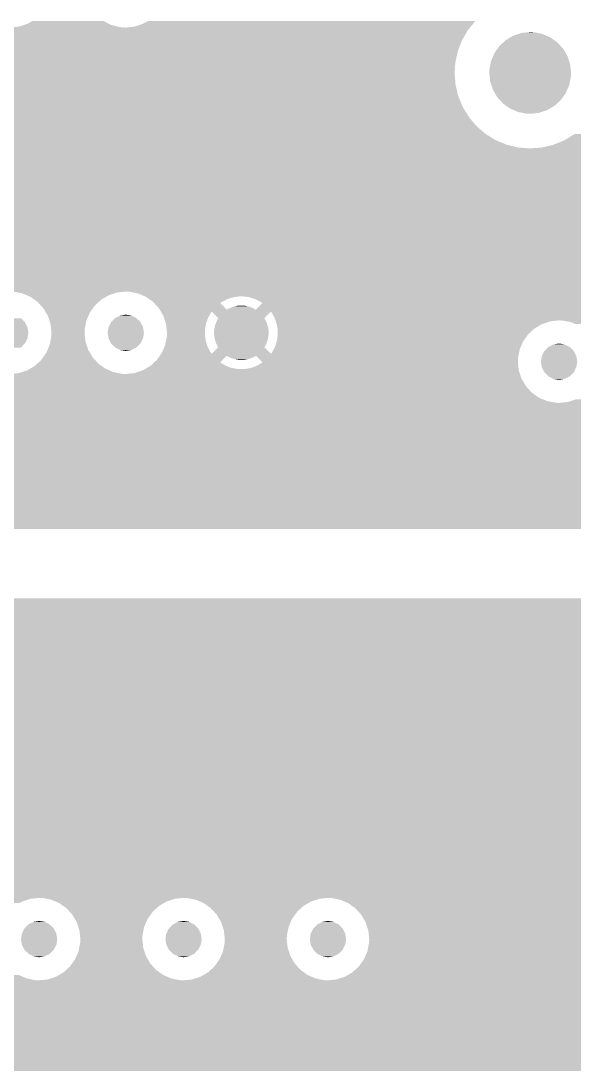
# Model space of a CAD drawing. Extents: x 295 to 953, y 10 to 290.
# Drawn here: x 617.54 to 629.7, y 130.64 to 153.69 of the extents above; entities that cross this region are included whole.
import ezdxf

# ---------------------------------------------------------------- set-up
doc = ezdxf.new("R2010")
doc.units = 0
doc.header["$LTSCALE"] = 5
doc.header["$MEASUREMENT"] = 0
doc.layers.add('FROMC1', color=7, linetype='CONTINUOUS')

msp = doc.modelspace()

# ---------------------------------------------------------------- linework, layer by layer
at = {"layer": 'FROMC1'}
for points in [[(600.29, 153.504), (600.333, 153.548), (627.38, 153.504), (627.415, 153.548)], [(617.308, 153.548), (617.402, 153.558), (619.848, 153.548), (619.713, 153.558)], [(617.402, 153.558), (617.498, 153.568), (619.713, 153.558), (619.674, 153.568)], [(617.498, 153.568), (617.614, 153.607), (619.674, 153.568), (619.527, 153.607)], [(617.614, 153.607), (617.68, 153.628), (619.527, 153.607), (619.484, 153.628)], [(617.68, 153.628), (617.799, 153.693), (619.484, 153.628), (619.356, 153.693)], [(619.848, 153.548), (620.038, 153.568), (627.415, 153.548), (627.431, 153.568)], [(620.038, 153.568), (620.22, 153.628), (627.431, 153.568), (627.48, 153.628)], [(620.22, 153.628), (620.338, 153.692), (627.48, 153.628), (627.532, 153.692)], [(620.338, 153.692), (620.339, 153.693), (627.532, 153.692), (627.531, 153.693)], [(600.29, 153.49), (600.29, 153.504), (627.368, 153.49), (627.379, 153.504)], [(600.29, 153.504), (600.29, 153.504), (627.379, 153.504), (627.38, 153.504)], [(600.29, 153.266), (600.29, 153.49), (627.238, 153.266), (627.368, 153.49)], [(628.202, 153.272), (628.31, 153.336), (629.265, 153.272), (629.174, 153.336)], [(628.31, 153.336), (628.366, 153.369), (629.174, 153.336), (629.096, 153.369)], [(628.366, 153.369), (628.492, 153.41), (629.096, 153.369), (628.999, 153.41)], [(628.492, 153.41), (628.548, 153.429), (628.999, 153.41), (628.902, 153.429)], [(628.548, 153.429), (628.709, 153.446), (628.902, 153.429), (628.811, 153.446)], [(628.709, 153.446), (628.738, 153.449), (628.811, 153.446), (628.738, 153.449)], [(600.29, 153.023), (600.29, 153.266), (627.145, 153.023), (627.238, 153.266)], [(627.952, 152.987), (628.021, 153.086), (629.518, 152.987), (629.46, 153.086)], [(628.021, 153.086), (628.062, 153.143), (629.46, 153.086), (629.407, 153.143)], [(628.062, 153.143), (628.152, 153.226), (629.407, 153.143), (629.33, 153.226)], [(628.152, 153.226), (628.202, 153.272), (629.33, 153.226), (629.265, 153.272)], [(600.29, 152.769), (600.29, 153.023), (627.091, 152.769), (627.145, 153.023)], [(627.877, 152.811), (627.924, 152.921), (629.593, 152.811), (629.557, 152.921)], [(627.924, 152.921), (627.952, 152.987), (629.557, 152.921), (629.518, 152.987)], [(600.29, 152.55), (600.29, 152.769), (627.076, 152.55), (627.091, 152.769)], [(627.838, 152.55), (627.841, 152.624), (629.637, 152.55), (629.629, 152.624)], [(627.841, 152.624), (627.864, 152.74), (629.629, 152.624), (629.616, 152.74)], [(627.864, 152.74), (627.877, 152.811), (629.616, 152.74), (629.593, 152.811)], [(600.29, 152.291), (600.29, 152.55), (627.097, 152.291), (627.076, 152.55)], [(627.846, 152.476), (627.838, 152.55), (629.634, 152.476), (629.637, 152.55)], [(627.859, 152.36), (627.846, 152.476), (629.612, 152.36), (629.634, 152.476)], [(600.29, 152.039), (600.29, 152.291), (627.157, 152.039), (627.097, 152.291)], [(627.882, 152.289), (627.859, 152.36), (629.598, 152.289), (629.612, 152.36)], [(627.919, 152.179), (627.882, 152.289), (629.551, 152.179), (629.598, 152.289)], [(627.957, 152.113), (627.919, 152.179), (629.523, 152.113), (629.551, 152.179)], [(600.29, 151.799), (600.29, 152.039), (627.256, 151.799), (627.157, 152.039)], [(628.015, 152.014), (627.957, 152.113), (629.454, 152.014), (629.523, 152.113)], [(628.068, 151.957), (628.015, 152.014), (629.414, 151.957), (629.454, 152.014)], [(628.145, 151.874), (628.068, 151.957), (629.323, 151.874), (629.414, 151.957)], [(600.29, 151.577), (600.29, 151.799), (627.391, 151.577), (627.256, 151.799)], [(628.21, 151.828), (628.145, 151.874), (629.273, 151.828), (629.323, 151.874)], [(628.301, 151.764), (628.21, 151.828), (629.165, 151.764), (629.273, 151.828)], [(628.379, 151.731), (628.301, 151.764), (629.109, 151.731), (629.165, 151.764)], [(628.476, 151.69), (628.379, 151.731), (628.983, 151.69), (629.109, 151.731)], [(628.573, 151.671), (628.476, 151.69), (628.927, 151.671), (628.983, 151.69)], [(600.29, 151.379), (600.29, 151.577), (627.559, 151.379), (627.391, 151.577)], [(628.664, 151.654), (628.573, 151.671), (628.766, 151.654), (628.927, 151.671)], [(628.738, 151.651), (628.664, 151.654), (628.738, 151.651), (628.766, 151.654)], [(600.29, 151.21), (600.29, 151.379), (627.756, 151.21), (627.559, 151.379)], [(600.29, 151.073), (600.29, 151.21), (627.977, 151.073), (627.756, 151.21)], [(600.29, 150.973), (600.29, 151.073), (628.216, 150.973), (627.977, 151.073)], [(629.257, 150.973), (629.489, 151.068), (658.061, 150.973), (657.833, 151.068)], [(629.489, 151.068), (629.497, 151.073), (657.833, 151.068), (657.822, 151.073)], [(629.497, 151.073), (629.711, 151.204), (657.822, 151.073), (657.611, 151.204)], [(600.29, 150.911), (600.29, 150.973), (628.468, 150.911), (628.216, 150.973)], [(600.29, 150.889), (600.29, 150.911), (628.738, 150.889), (628.468, 150.911)], [(600.29, 150.837), (600.29, 150.889), (634.08, 150.837), (634.239, 150.889)], [(600.29, 150.74), (600.29, 150.837), (633.914, 150.74), (634.08, 150.837)], [(628.738, 150.889), (628.835, 150.897), (634.239, 150.889), (634.262, 150.897)], [(628.835, 150.897), (628.996, 150.909), (634.262, 150.897), (634.381, 150.909)], [(628.996, 150.909), (629.028, 150.917), (634.381, 150.909), (634.453, 150.917)], [(629.028, 150.917), (629.249, 150.969), (658.289, 150.917), (658.074, 150.969)], [(629.249, 150.969), (629.257, 150.973), (658.074, 150.969), (658.061, 150.973)], [(600.29, 150.61), (600.29, 150.74), (633.773, 150.61), (633.914, 150.74)], [(600.29, 150.454), (600.29, 150.61), (633.662, 150.454), (633.773, 150.61)], [(600.29, 150.278), (600.29, 150.454), (633.586, 150.278), (633.662, 150.454)], [(600.29, 150.09), (600.29, 150.278), (633.549, 150.09), (633.586, 150.278)], [(600.29, 150.01), (600.29, 150.09), (633.546, 150.01), (633.549, 150.09)], [(600.29, 149.819), (600.29, 150.01), (633.566, 149.819), (633.546, 150.01)], [(600.29, 149.637), (600.29, 149.819), (633.626, 149.637), (633.566, 149.819)], [(600.29, 149.472), (600.29, 149.637), (633.723, 149.472), (633.626, 149.637)], [(600.29, 149.33), (600.29, 149.472), (633.852, 149.33), (633.723, 149.472)], [(600.29, 149.219), (600.29, 149.33), (634.008, 149.219), (633.852, 149.33)], [(600.29, 149.144), (600.29, 149.219), (634.185, 149.144), (634.008, 149.219)], [(600.29, 149.107), (600.29, 149.144), (634.373, 149.107), (634.185, 149.144)], [(600.29, 149.103), (600.29, 149.107), (634.453, 149.103), (634.373, 149.107)], [(600.29, 149.008), (600.29, 149.103), (656.446, 149.008), (656.487, 149.103)], [(600.29, 148.82), (600.29, 149.008), (656.409, 148.82), (656.446, 149.008)], [(600.29, 148.74), (600.29, 148.82), (656.406, 148.74), (656.409, 148.82)], [(600.29, 148.549), (600.29, 148.74), (656.426, 148.549), (656.406, 148.74)], [(600.29, 148.367), (600.29, 148.549), (656.486, 148.367), (656.426, 148.549)], [(600.29, 148.202), (600.29, 148.367), (656.583, 148.202), (656.486, 148.367)], [(600.29, 148.06), (600.29, 148.202), (656.712, 148.06), (656.583, 148.202)], [(600.29, 147.949), (600.29, 148.06), (656.868, 147.949), (656.712, 148.06)], [(600.29, 147.874), (600.29, 147.949), (657.045, 147.874), (656.868, 147.949)], [(600.29, 147.837), (600.29, 147.874), (657.233, 147.837), (657.045, 147.874)], [(600.29, 147.833), (600.29, 147.837), (657.313, 147.833), (657.233, 147.837)], [(600.29, 147.742), (600.29, 147.833), (662.163, 147.742), (662.202, 147.833)], [(617.387, 147.738), (617.308, 147.742), (619.814, 147.738), (619.848, 147.742)], [(617.473, 147.722), (617.387, 147.738), (619.657, 147.722), (619.814, 147.738)], [(617.576, 147.701), (617.473, 147.722), (619.595, 147.701), (619.657, 147.722)], [(617.668, 147.662), (617.576, 147.701), (619.475, 147.662), (619.595, 147.701)], [(617.752, 147.626), (617.668, 147.662), (619.413, 147.626), (619.475, 147.662)], [(617.837, 147.565), (617.752, 147.626), (619.309, 147.565), (619.413, 147.626)], [(617.908, 147.515), (617.837, 147.565), (619.255, 147.515), (619.309, 147.565)], [(619.927, 147.738), (619.848, 147.742), (662.161, 147.738), (662.163, 147.742)], [(620.116, 147.701), (619.929, 147.738), (662.154, 147.701), (662.161, 147.738)], [(620.27, 147.635), (620.116, 147.701), (662.141, 147.635), (662.154, 147.701)], [(620.278, 147.632), (620.27, 147.635), (622.313, 147.632), (622.37, 147.635)], [(620.292, 147.626), (620.278, 147.632), (622.267, 147.626), (622.313, 147.632)], [(620.293, 147.624), (620.292, 147.626), (622.257, 147.624), (622.267, 147.626)], [(620.309, 147.613), (620.293, 147.624), (622.201, 147.613), (622.257, 147.624)], [(620.331, 147.598), (620.309, 147.613), (622.146, 147.598), (622.201, 147.613)], [(620.358, 147.579), (620.331, 147.598), (622.092, 147.579), (622.146, 147.598)], [(620.39, 147.556), (620.358, 147.579), (622.04, 147.556), (622.092, 147.579)], [(620.428, 147.529), (620.39, 147.556), (621.989, 147.529), (622.04, 147.556)], [(620.448, 147.515), (620.428, 147.529), (621.966, 147.515), (621.989, 147.529)], [(622.427, 147.634), (622.37, 147.635), (662.141, 147.634), (662.141, 147.635)], [(622.484, 147.629), (622.427, 147.634), (662.14, 147.629), (662.141, 147.634)], [(622.54, 147.62), (622.484, 147.629), (662.138, 147.62), (662.14, 147.629)], [(622.596, 147.608), (622.54, 147.62), (662.136, 147.608), (662.138, 147.62)], [(622.65, 147.591), (622.596, 147.608), (662.132, 147.591), (662.136, 147.608)], [(622.703, 147.57), (622.65, 147.591), (662.128, 147.57), (662.132, 147.591)], [(622.746, 147.55), (622.703, 147.57), (662.124, 147.55), (662.128, 147.57)], [(622.755, 147.546), (622.746, 147.55), (662.124, 147.546), (662.124, 147.55)], [(622.805, 147.518), (622.755, 147.546), (662.123, 147.518), (662.124, 147.546)], [(617.98, 147.435), (617.908, 147.515), (619.168, 147.435), (619.255, 147.515)], [(618.037, 147.373), (617.98, 147.435), (619.124, 147.373), (619.168, 147.435)], [(618.092, 147.279), (618.037, 147.373), (619.057, 147.279), (619.124, 147.373)], [(620.462, 147.499), (620.448, 147.515), (621.941, 147.499), (621.966, 147.515)], [(620.474, 147.486), (620.462, 147.499), (621.923, 147.486), (621.941, 147.499)], [(620.577, 147.373), (620.474, 147.486), (622.036, 147.373), (621.923, 147.486)], [(620.596, 147.342), (620.577, 147.373), (622.067, 147.342), (622.036, 147.373)], [(620.62, 147.3), (620.596, 147.342), (662.139, 147.3), (662.134, 147.342)], [(620.596, 147.342), (620.596, 147.342), (622.068, 147.342), (622.067, 147.342)], [(620.648, 147.252), (620.62, 147.3), (621.705, 147.252), (621.736, 147.3)], [(621.881, 147.155), (621.736, 147.3), (622.894, 147.155), (623.039, 147.3)], [(622.068, 147.342), (622.096, 147.359), (622.708, 147.342), (622.678, 147.359)], [(622.096, 147.359), (622.111, 147.366), (622.678, 147.359), (622.665, 147.366)], [(622.111, 147.366), (622.14, 147.381), (622.665, 147.366), (622.634, 147.381)], [(622.14, 147.381), (622.156, 147.387), (622.634, 147.381), (622.62, 147.387)], [(622.156, 147.387), (622.186, 147.4), (622.62, 147.387), (622.588, 147.4)], [(622.186, 147.4), (622.203, 147.405), (622.588, 147.4), (622.574, 147.405)], [(622.203, 147.405), (622.233, 147.414), (622.574, 147.405), (622.54, 147.414)], [(622.233, 147.414), (622.251, 147.418), (622.54, 147.414), (622.526, 147.418)], [(622.251, 147.418), (622.281, 147.425), (622.526, 147.418), (622.491, 147.425)], [(622.281, 147.425), (622.3, 147.428), (622.491, 147.425), (622.478, 147.428)], [(622.3, 147.428), (622.33, 147.432), (622.478, 147.428), (622.441, 147.432)], [(622.33, 147.432), (622.354, 147.433), (622.441, 147.432), (622.429, 147.433)], [(622.354, 147.433), (622.38, 147.434), (622.429, 147.433), (622.38, 147.434)], [(622.708, 147.342), (622.836, 147.47), (662.134, 147.342), (662.121, 147.47)], [(622.852, 147.486), (622.805, 147.518), (662.121, 147.486), (662.123, 147.518)], [(622.836, 147.47), (622.852, 147.486), (662.121, 147.47), (662.121, 147.486)], [(623.053, 147.279), (623.039, 147.3), (662.141, 147.279), (662.139, 147.3)], [(616.931, 146.96), (616.981, 147.064), (617.686, 146.96), (617.632, 147.064)], [(616.981, 147.064), (616.99, 147.073), (617.632, 147.064), (617.628, 147.073)], [(616.99, 147.073), (617.07, 147.155), (617.628, 147.073), (617.543, 147.155)], [(618.134, 147.208), (618.092, 147.279), (619.026, 147.208), (619.057, 147.279)], [(618.169, 147.103), (618.134, 147.208), (618.981, 147.103), (619.026, 147.208)], [(618.194, 147.026), (618.169, 147.103), (618.966, 147.026), (618.981, 147.103)], [(619.471, 146.96), (619.521, 147.064), (620.226, 146.96), (620.172, 147.064)], [(619.521, 147.064), (619.53, 147.073), (620.172, 147.064), (620.168, 147.073)], [(619.53, 147.073), (619.61, 147.155), (620.168, 147.073), (620.083, 147.155)], [(619.61, 147.155), (619.622, 147.161), (620.083, 147.155), (620.077, 147.161)], [(619.622, 147.161), (619.722, 147.214), (620.077, 147.161), (619.969, 147.214)], [(619.722, 147.214), (619.742, 147.217), (619.969, 147.214), (619.963, 147.217)], [(619.742, 147.217), (619.848, 147.234), (619.963, 147.217), (619.848, 147.234)], [(620.674, 147.208), (620.648, 147.252), (621.68, 147.208), (621.705, 147.252)], [(620.676, 147.202), (620.674, 147.208), (621.677, 147.202), (621.68, 147.208)], [(620.693, 147.151), (620.676, 147.202), (621.652, 147.151), (621.677, 147.202)], [(620.71, 147.098), (620.693, 147.151), (621.632, 147.098), (621.652, 147.151)], [(620.728, 147.043), (620.71, 147.098), (621.615, 147.043), (621.632, 147.098)], [(621.821, 147.029), (621.835, 147.068), (622.955, 147.029), (622.94, 147.068)], [(621.835, 147.068), (621.839, 147.075), (622.94, 147.068), (622.937, 147.075)], [(621.839, 147.075), (621.856, 147.112), (622.937, 147.075), (622.919, 147.112)], [(621.856, 147.112), (621.86, 147.119), (622.919, 147.112), (622.915, 147.119)], [(621.86, 147.119), (621.881, 147.155), (622.915, 147.119), (622.894, 147.155)], [(623.061, 147.267), (623.053, 147.279), (662.145, 147.267), (662.141, 147.279)], [(623.09, 147.218), (623.061, 147.267), (662.161, 147.218), (662.145, 147.267)], [(623.116, 147.167), (623.09, 147.218), (662.178, 147.167), (662.161, 147.218)], [(623.137, 147.114), (623.116, 147.167), (662.195, 147.114), (662.178, 147.167)], [(623.14, 147.107), (623.137, 147.114), (662.198, 147.107), (662.195, 147.114)], [(623.147, 147.087), (623.14, 147.107), (629.182, 147.087), (629.373, 147.107)], [(623.155, 147.06), (623.147, 147.087), (629.101, 147.06), (629.182, 147.087)], [(629.452, 147.103), (629.373, 147.107), (636.959, 147.103), (636.993, 147.107)], [(629.538, 147.087), (629.452, 147.103), (636.802, 147.087), (636.959, 147.103)], [(629.641, 147.066), (629.538, 147.087), (636.74, 147.066), (636.802, 147.087)], [(629.733, 147.027), (629.641, 147.066), (636.62, 147.027), (636.74, 147.066)], [(616.909, 146.835), (616.926, 146.95), (617.706, 146.835), (617.688, 146.95)], [(616.927, 146.72), (616.909, 146.835), (617.689, 146.72), (617.706, 146.835)], [(616.926, 146.95), (616.931, 146.96), (617.688, 146.95), (617.686, 146.96)], [(618.206, 146.915), (618.194, 147.026), (618.944, 146.915), (618.966, 147.026)], [(618.214, 146.835), (618.206, 146.915), (618.941, 146.835), (618.944, 146.915)], [(618.211, 146.755), (618.214, 146.835), (618.949, 146.755), (618.941, 146.835)], [(619.449, 146.835), (619.466, 146.95), (620.246, 146.835), (620.228, 146.95)], [(619.467, 146.72), (619.449, 146.835), (620.229, 146.72), (620.246, 146.835)], [(619.466, 146.95), (619.471, 146.96), (620.228, 146.95), (620.226, 146.96)], [(620.734, 147.026), (620.728, 147.043), (621.611, 147.026), (621.615, 147.043)], [(620.738, 146.988), (620.734, 147.026), (621.602, 146.988), (621.611, 147.026)], [(620.744, 146.931), (620.738, 146.988), (621.593, 146.931), (621.602, 146.988)], [(620.75, 146.874), (620.744, 146.931), (621.588, 146.874), (621.593, 146.931)], [(620.754, 146.835), (620.75, 146.874), (621.588, 146.835), (621.588, 146.874)], [(620.754, 146.817), (620.754, 146.835), (621.588, 146.817), (621.588, 146.835)], [(621.788, 146.835), (621.79, 146.876), (622.987, 146.835), (622.985, 146.876)], [(621.79, 146.794), (621.788, 146.835), (622.986, 146.794), (622.987, 146.835)], [(621.79, 146.884), (621.795, 146.925), (622.985, 146.884), (622.98, 146.925)], [(621.79, 146.876), (621.79, 146.884), (622.985, 146.876), (622.985, 146.884)], [(621.795, 146.925), (621.797, 146.933), (622.98, 146.925), (622.979, 146.933)], [(621.797, 146.933), (621.804, 146.974), (622.979, 146.933), (622.97, 146.974)], [(621.804, 146.974), (621.807, 146.982), (622.97, 146.974), (622.969, 146.982)], [(621.807, 146.982), (621.818, 147.021), (622.969, 146.982), (622.957, 147.021)], [(621.818, 147.021), (621.821, 147.029), (622.957, 147.021), (622.955, 147.029)], [(623.164, 147.027), (623.155, 147.06), (629, 147.027), (629.101, 147.06)], [(623.169, 147.005), (623.164, 147.027), (628.962, 147.005), (629, 147.027)], [(623.18, 146.949), (623.169, 147.005), (628.867, 146.949), (628.962, 147.005)], [(623.182, 146.93), (623.18, 146.949), (628.834, 146.93), (628.867, 146.949)], [(623.186, 146.892), (623.182, 146.93), (628.793, 146.892), (628.834, 146.93)], [(623.188, 146.835), (623.186, 146.892), (628.731, 146.835), (628.793, 146.892)], [(623.187, 146.8), (623.188, 146.835), (628.693, 146.8), (628.731, 146.835)], [(616.929, 146.71), (616.927, 146.72), (617.684, 146.71), (617.689, 146.72)], [(616.983, 146.606), (616.929, 146.71), (617.634, 146.606), (617.684, 146.71)], [(616.987, 146.597), (616.983, 146.606), (617.625, 146.597), (617.634, 146.606)], [(618.174, 146.567), (618.189, 146.644), (618.986, 146.567), (618.961, 146.644)], [(618.189, 146.644), (618.211, 146.755), (618.961, 146.644), (618.949, 146.755)], [(619.469, 146.71), (619.467, 146.72), (620.224, 146.71), (620.229, 146.72)], [(619.523, 146.606), (619.469, 146.71), (620.174, 146.606), (620.224, 146.71)], [(619.527, 146.597), (619.523, 146.606), (620.165, 146.597), (620.174, 146.606)], [(620.719, 146.593), (620.73, 146.648), (621.625, 146.593), (621.61, 146.648)], [(620.73, 146.648), (620.741, 146.704), (621.61, 146.648), (621.598, 146.704)], [(620.741, 146.704), (620.751, 146.755), (621.598, 146.704), (621.592, 146.755)], [(620.751, 146.761), (620.754, 146.817), (621.591, 146.761), (621.588, 146.817)], [(620.751, 146.755), (620.751, 146.761), (621.592, 146.755), (621.591, 146.761)], [(621.79, 146.786), (621.79, 146.794), (622.985, 146.786), (622.986, 146.794)], [(621.795, 146.745), (621.79, 146.786), (622.98, 146.745), (622.985, 146.786)], [(621.796, 146.737), (621.795, 146.745), (622.979, 146.737), (622.98, 146.745)], [(621.805, 146.696), (621.796, 146.737), (622.971, 146.696), (622.979, 146.737)], [(621.806, 146.688), (621.805, 146.696), (622.969, 146.688), (622.971, 146.696)], [(621.818, 146.649), (621.806, 146.688), (622.957, 146.649), (622.969, 146.688)], [(621.82, 146.641), (621.818, 146.649), (622.954, 146.641), (622.957, 146.649)], [(621.835, 146.602), (621.82, 146.641), (622.94, 146.602), (622.954, 146.641)], [(621.838, 146.595), (621.835, 146.602), (622.937, 146.595), (622.94, 146.602)], [(623.143, 146.572), (623.16, 146.627), (628.551, 146.572), (628.575, 146.627)], [(623.16, 146.627), (623.164, 146.644), (628.575, 146.627), (628.582, 146.644)], [(623.164, 146.644), (623.173, 146.682), (628.582, 146.644), (628.609, 146.682)], [(623.173, 146.682), (623.182, 146.739), (628.609, 146.682), (628.649, 146.739)], [(623.182, 146.739), (623.187, 146.796), (628.649, 146.739), (628.69, 146.796)], [(623.187, 146.796), (623.187, 146.8), (628.69, 146.796), (628.693, 146.8)], [(617.072, 146.515), (616.987, 146.597), (617.545, 146.515), (617.625, 146.597)], [(617.078, 146.509), (617.072, 146.515), (617.533, 146.509), (617.545, 146.515)], [(618.031, 146.297), (618.098, 146.391), (619.118, 146.297), (619.063, 146.391)], [(618.098, 146.391), (618.129, 146.462), (619.063, 146.391), (619.021, 146.462)], [(618.129, 146.462), (618.174, 146.567), (619.021, 146.462), (618.986, 146.567)], [(619.612, 146.515), (619.527, 146.597), (620.085, 146.515), (620.165, 146.597)], [(619.618, 146.509), (619.612, 146.515), (620.073, 146.509), (620.085, 146.515)], [(619.726, 146.456), (619.618, 146.509), (619.973, 146.456), (620.073, 146.509)], [(619.733, 146.453), (619.726, 146.456), (619.953, 146.453), (619.973, 146.456)], [(619.848, 146.436), (619.733, 146.453), (619.848, 146.436), (619.953, 146.453)], [(620.624, 146.37), (620.636, 146.388), (621.736, 146.37), (621.724, 146.388)], [(620.636, 146.388), (620.638, 146.391), (621.724, 146.388), (621.722, 146.391)], [(620.638, 146.391), (620.658, 146.437), (621.722, 146.391), (621.694, 146.437)], [(620.658, 146.437), (620.68, 146.487), (621.694, 146.437), (621.667, 146.487)], [(620.68, 146.487), (620.702, 146.54), (621.667, 146.487), (621.644, 146.54)], [(620.702, 146.54), (620.714, 146.567), (621.644, 146.54), (621.634, 146.567)], [(620.714, 146.567), (620.719, 146.593), (621.634, 146.567), (621.625, 146.593)], [(621.736, 146.37), (621.881, 146.515), (623.039, 146.37), (622.894, 146.515)], [(621.856, 146.558), (621.838, 146.595), (622.919, 146.558), (622.937, 146.595)], [(621.86, 146.551), (621.856, 146.558), (622.915, 146.551), (622.919, 146.558)], [(621.881, 146.515), (621.86, 146.551), (622.894, 146.515), (622.915, 146.551)], [(623.039, 146.37), (623.07, 146.418), (628.487, 146.37), (628.496, 146.418)], [(623.07, 146.418), (623.098, 146.468), (628.496, 146.418), (628.506, 146.468)], [(623.098, 146.468), (623.123, 146.519), (628.506, 146.468), (628.528, 146.519)], [(623.123, 146.519), (623.143, 146.572), (628.528, 146.519), (628.551, 146.572)], [(628.996, 146.325), (629.046, 146.429), (629.751, 146.325), (629.697, 146.429)], [(629.046, 146.429), (629.055, 146.438), (629.697, 146.429), (629.693, 146.438)], [(629.055, 146.438), (629.135, 146.52), (629.693, 146.438), (629.608, 146.52)], [(629.135, 146.52), (629.147, 146.526), (629.608, 146.52), (629.602, 146.526)], [(629.147, 146.526), (629.247, 146.579), (629.602, 146.526), (629.494, 146.579)], [(629.247, 146.579), (629.267, 146.582), (629.494, 146.579), (629.488, 146.582)], [(629.267, 146.582), (629.373, 146.599), (629.488, 146.582), (629.373, 146.599)], [(617.846, 146.105), (617.901, 146.155), (619.318, 146.105), (619.247, 146.155)], [(617.901, 146.155), (617.987, 146.235), (619.247, 146.155), (619.175, 146.235)], [(617.987, 146.235), (618.031, 146.297), (619.175, 146.235), (619.118, 146.297)], [(620.407, 146.124), (620.437, 146.152), (622.02, 146.124), (621.971, 146.152)], [(620.437, 146.152), (620.471, 146.184), (621.971, 146.152), (621.923, 146.184)], [(620.471, 146.184), (620.527, 146.235), (621.923, 146.184), (621.974, 146.235)], [(620.527, 146.235), (620.594, 146.328), (621.974, 146.235), (622.067, 146.328)], [(620.594, 146.328), (620.624, 146.37), (628.479, 146.328), (628.487, 146.37)], [(620.594, 146.328), (620.594, 146.328), (622.067, 146.328), (622.068, 146.328)], [(622.097, 146.311), (622.068, 146.328), (622.679, 146.311), (622.708, 146.328)], [(622.11, 146.304), (622.097, 146.311), (622.664, 146.304), (622.679, 146.311)], [(622.141, 146.289), (622.11, 146.304), (622.635, 146.289), (622.664, 146.304)], [(622.155, 146.283), (622.141, 146.289), (622.619, 146.283), (622.635, 146.289)], [(622.187, 146.27), (622.155, 146.283), (622.589, 146.27), (622.619, 146.283)], [(622.201, 146.265), (622.187, 146.27), (622.572, 146.265), (622.589, 146.27)], [(622.235, 146.256), (622.201, 146.265), (622.542, 146.256), (622.572, 146.265)], [(622.249, 146.252), (622.235, 146.256), (622.524, 146.252), (622.542, 146.256)], [(622.284, 146.245), (622.249, 146.252), (622.494, 146.245), (622.524, 146.252)], [(622.297, 146.242), (622.284, 146.245), (622.475, 146.242), (622.494, 146.245)], [(622.334, 146.238), (622.297, 146.242), (622.445, 146.238), (622.475, 146.242)], [(622.346, 146.237), (622.334, 146.238), (622.421, 146.237), (622.445, 146.238)], [(622.395, 146.236), (622.346, 146.237), (622.395, 146.236), (622.421, 146.237)], [(622.756, 146.28), (622.708, 146.328), (628.469, 146.28), (628.479, 146.328)], [(622.735, 146.114), (622.786, 146.141), (628.475, 146.114), (628.472, 146.141)], [(622.836, 146.2), (622.756, 146.28), (628.466, 146.2), (628.469, 146.28)], [(622.786, 146.141), (622.834, 146.171), (628.472, 146.141), (628.469, 146.171)], [(622.834, 146.171), (622.852, 146.184), (628.469, 146.171), (628.468, 146.184)], [(622.852, 146.184), (622.836, 146.2), (628.468, 146.184), (628.466, 146.2)], [(628.974, 146.2), (628.991, 146.315), (629.771, 146.2), (629.753, 146.315)], [(628.992, 146.085), (628.974, 146.2), (629.754, 146.085), (629.771, 146.2)], [(628.991, 146.315), (628.996, 146.325), (629.753, 146.315), (629.751, 146.325)], [(600.29, 145.827), (600.29, 145.928), (628.546, 145.827), (628.513, 145.928)], [(617.308, 145.928), (617.341, 145.932), (619.848, 145.928), (619.768, 145.932)], [(617.341, 145.932), (617.498, 145.948), (619.768, 145.932), (619.683, 145.948)], [(617.498, 145.948), (617.56, 145.969), (619.683, 145.948), (619.58, 145.969)], [(617.56, 145.969), (617.68, 146.008), (619.58, 145.969), (619.487, 146.008)], [(617.68, 146.008), (617.742, 146.044), (619.487, 146.008), (619.403, 146.044)], [(617.742, 146.044), (617.846, 146.105), (619.403, 146.044), (619.318, 146.105)], [(619.848, 145.928), (620.038, 145.948), (628.513, 145.928), (628.506, 145.948)], [(620.038, 145.948), (620.22, 146.008), (628.506, 145.948), (628.486, 146.008)], [(620.22, 146.008), (620.222, 146.009), (628.486, 146.008), (628.486, 146.009)], [(620.222, 146.009), (620.266, 146.035), (628.486, 146.009), (628.483, 146.035)], [(620.266, 146.035), (620.267, 146.036), (622.405, 146.035), (622.348, 146.036)], [(620.267, 146.036), (620.276, 146.041), (622.348, 146.036), (622.291, 146.041)], [(620.276, 146.041), (620.291, 146.05), (622.291, 146.041), (622.235, 146.05)], [(620.291, 146.05), (620.313, 146.062), (622.235, 146.05), (622.179, 146.062)], [(620.313, 146.062), (620.341, 146.079), (622.179, 146.062), (622.125, 146.079)], [(620.341, 146.079), (620.377, 146.1), (622.125, 146.079), (622.072, 146.1)], [(620.377, 146.1), (620.386, 146.105), (622.072, 146.1), (622.06, 146.105)], [(620.386, 146.105), (620.407, 146.124), (622.06, 146.105), (622.02, 146.124)], [(622.405, 146.035), (622.462, 146.038), (628.483, 146.035), (628.483, 146.038)], [(622.462, 146.038), (622.519, 146.046), (628.483, 146.038), (628.482, 146.046)], [(622.519, 146.046), (622.574, 146.057), (628.482, 146.046), (628.481, 146.057)], [(622.574, 146.057), (622.629, 146.072), (628.481, 146.057), (628.479, 146.072)], [(622.629, 146.072), (622.683, 146.091), (628.479, 146.072), (628.477, 146.091)], [(622.683, 146.091), (622.735, 146.114), (628.477, 146.091), (628.475, 146.114)], [(628.994, 146.075), (628.992, 146.085), (629.749, 146.075), (629.754, 146.085)], [(629.048, 145.971), (628.994, 146.075), (629.699, 145.971), (629.749, 146.075)], [(629.052, 145.962), (629.048, 145.971), (629.69, 145.962), (629.699, 145.971)], [(629.137, 145.88), (629.052, 145.962), (629.61, 145.88), (629.69, 145.962)], [(600.29, 145.662), (600.29, 145.827), (628.643, 145.662), (628.546, 145.827)], [(629.143, 145.874), (629.137, 145.88), (629.598, 145.874), (629.61, 145.88)], [(629.251, 145.821), (629.143, 145.874), (629.498, 145.821), (629.598, 145.874)], [(629.258, 145.818), (629.251, 145.821), (629.478, 145.818), (629.498, 145.821)], [(629.373, 145.801), (629.258, 145.818), (629.373, 145.801), (629.478, 145.818)], [(600.29, 145.52), (600.29, 145.662), (628.772, 145.52), (628.643, 145.662)], [(600.29, 145.409), (600.29, 145.52), (628.928, 145.409), (628.772, 145.52)], [(600.29, 145.334), (600.29, 145.409), (629.105, 145.334), (628.928, 145.409)], [(600.29, 145.297), (600.29, 145.334), (629.293, 145.297), (629.105, 145.334)], [(600.29, 145.293), (600.29, 145.297), (629.373, 145.293), (629.293, 145.297)], [(600.29, 145.198), (600.29, 145.293), (650.731, 145.198), (650.772, 145.293)], [(629.373, 145.293), (629.406, 145.297), (636.993, 145.293), (636.913, 145.297)], [(629.406, 145.297), (629.563, 145.313), (636.913, 145.297), (636.828, 145.313)], [(629.563, 145.313), (629.625, 145.334), (636.828, 145.313), (636.725, 145.334)], [(629.625, 145.334), (629.745, 145.373), (636.725, 145.334), (636.632, 145.373)], [(600.29, 145.01), (600.29, 145.198), (650.694, 145.01), (650.731, 145.198)], [(600.29, 144.93), (600.29, 145.01), (650.691, 144.93), (650.694, 145.01)], [(600.29, 144.739), (600.29, 144.93), (650.711, 144.739), (650.691, 144.93)], [(600.29, 144.557), (600.29, 144.739), (650.771, 144.557), (650.711, 144.739)], [(600.29, 144.392), (600.29, 144.557), (650.868, 144.392), (650.771, 144.557)], [(600.29, 144.25), (600.29, 144.392), (650.997, 144.25), (650.868, 144.392)], [(600.29, 144.139), (600.29, 144.25), (651.153, 144.139), (650.997, 144.25)], [(600.29, 144.064), (600.29, 144.139), (651.33, 144.064), (651.153, 144.139)], [(600.29, 144.027), (600.29, 144.064), (651.518, 144.027), (651.33, 144.064)], [(600.29, 144.023), (600.29, 144.027), (651.598, 144.023), (651.518, 144.027)], [(600.29, 143.928), (600.29, 144.023), (712.961, 143.928), (713.002, 144.023)], [(600.29, 143.74), (600.29, 143.928), (712.924, 143.74), (712.961, 143.928)], [(600.29, 143.66), (600.29, 143.74), (712.921, 143.66), (712.924, 143.74)], [(600.29, 143.469), (600.29, 143.66), (712.941, 143.469), (712.921, 143.66)], [(600.29, 143.297), (600.29, 143.469), (712.998, 143.297), (712.941, 143.469)], [(600.29, 143.277), (600.29, 143.297), (672.362, 143.277), (672.553, 143.297)], [(600.29, 143.217), (600.29, 143.277), (672.18, 143.217), (672.362, 143.277)], [(600.29, 143.12), (600.29, 143.217), (672.014, 143.12), (672.18, 143.217)], [(600.29, 142.99), (600.29, 143.12), (671.873, 142.99), (672.014, 143.12)], [(600.29, 142.834), (600.29, 142.99), (671.762, 142.834), (671.873, 142.99)], [(600.29, 142.706), (600.29, 142.834), (671.707, 142.706), (671.762, 142.834)], [(600.333, 142.662), (600.29, 142.706), (671.688, 142.662), (671.707, 142.706)], [(600.354, 142.642), (600.333, 142.662), (635.532, 142.642), (635.723, 142.662)], [(600.414, 142.582), (600.354, 142.642), (635.35, 142.582), (635.532, 142.642)], [(600.478, 142.517), (600.414, 142.582), (635.231, 142.517), (635.35, 142.582)], [(583.018, 140.907), (583.018, 140.993), (635.402, 140.907), (635.231, 140.993)], [(583.018, 140.858), (583.018, 140.907), (635.588, 140.858), (635.402, 140.907)], [(583.018, 140.848), (583.018, 140.858), (635.723, 140.848), (635.588, 140.858)], [(583.018, 140.807), (583.018, 140.848), (705.357, 140.807), (705.346, 140.848)], [(583.018, 140.757), (583.018, 140.807), (705.381, 140.757), (705.357, 140.807)], [(583.018, 140.737), (583.018, 140.757), (650.772, 140.737), (650.963, 140.757)], [(583.018, 140.677), (583.018, 140.737), (650.59, 140.677), (650.772, 140.737)], [(583.018, 140.58), (583.018, 140.677), (650.424, 140.58), (650.59, 140.677)], [(583.018, 140.45), (583.018, 140.58), (650.283, 140.45), (650.424, 140.58)], [(583.018, 140.294), (583.018, 140.45), (650.172, 140.294), (650.283, 140.45)], [(583.018, 140.118), (583.018, 140.294), (650.096, 140.118), (650.172, 140.294)], [(583.018, 139.93), (583.018, 140.118), (650.059, 139.93), (650.096, 140.118)], [(583.018, 139.85), (583.018, 139.93), (650.056, 139.85), (650.059, 139.93)], [(583.018, 139.659), (583.018, 139.85), (650.076, 139.659), (650.056, 139.85)], [(583.018, 139.477), (583.018, 139.659), (650.136, 139.477), (650.076, 139.659)], [(583.018, 139.312), (583.018, 139.477), (650.233, 139.312), (650.136, 139.477)], [(583.018, 139.17), (583.018, 139.312), (650.362, 139.17), (650.233, 139.312)], [(583.018, 139.059), (583.018, 139.17), (650.518, 139.059), (650.362, 139.17)], [(583.018, 138.984), (583.018, 139.059), (650.695, 138.984), (650.518, 139.059)], [(583.018, 138.947), (583.018, 138.984), (650.883, 138.947), (650.695, 138.984)], [(583.018, 138.943), (583.018, 138.947), (650.963, 138.943), (650.883, 138.947)], [(583.018, 138.842), (583.018, 138.943), (664.106, 138.842), (664.073, 138.943)], [(583.018, 138.717), (583.018, 138.842), (664.179, 138.717), (664.106, 138.842)], [(586.843, 138.695), (586.574, 138.717), (664.192, 138.695), (664.179, 138.717)], [(586.918, 138.677), (586.843, 138.695), (664.203, 138.677), (664.192, 138.695)], [(587.095, 138.633), (586.918, 138.677), (664.243, 138.633), (664.203, 138.677)], [(587.328, 138.535), (587.095, 138.633), (664.332, 138.535), (664.243, 138.633)], [(587.334, 138.533), (587.328, 138.535), (664.336, 138.533), (664.332, 138.535)], [(587.509, 138.424), (587.334, 138.533), (664.488, 138.424), (664.336, 138.533)], [(587.555, 138.396), (587.509, 138.424), (664.554, 138.396), (664.488, 138.424)], [(587.61, 138.349), (587.555, 138.396), (664.665, 138.349), (664.554, 138.396)], [(587.653, 138.312), (587.61, 138.349), (664.853, 138.312), (664.665, 138.349)], [(587.657, 138.308), (587.653, 138.312), (664.933, 138.308), (664.853, 138.312)], [(587.752, 138.227), (587.657, 138.308), (693.917, 138.227), (693.952, 138.308)], [(587.764, 138.213), (587.752, 138.227), (693.911, 138.213), (693.917, 138.227)], [(587.92, 138.029), (587.764, 138.213), (693.875, 138.029), (693.911, 138.213)], [(587.922, 138.025), (587.92, 138.029), (693.874, 138.025), (693.875, 138.029)], [(587.971, 137.945), (587.922, 138.025), (693.871, 137.945), (693.874, 138.025)], [(588.055, 137.807), (587.971, 137.945), (693.885, 137.807), (693.871, 137.945)], [(588.077, 137.754), (588.055, 137.807), (693.891, 137.754), (693.885, 137.807)], [(588.148, 137.582), (588.077, 137.754), (693.948, 137.582), (693.891, 137.754)], [(588.154, 137.567), (588.148, 137.582), (672.417, 137.567), (672.553, 137.582)], [(588.155, 137.562), (588.154, 137.567), (672.362, 137.562), (672.417, 137.567)], [(588.17, 137.502), (588.155, 137.562), (672.18, 137.502), (672.362, 137.562)], [(588.193, 137.405), (588.17, 137.502), (672.014, 137.405), (672.18, 137.502)], [(588.214, 137.315), (588.193, 137.405), (671.916, 137.315), (672.014, 137.405)], [(588.218, 137.275), (588.214, 137.315), (671.873, 137.275), (671.916, 137.315)], [(588.23, 137.119), (588.218, 137.275), (671.762, 137.119), (671.873, 137.275)], [(588.213, 136.787), (588.225, 136.943), (671.656, 136.787), (671.686, 136.943)], [(588.225, 136.943), (588.235, 137.056), (671.686, 136.943), (671.735, 137.056)], [(588.235, 137.056), (588.23, 137.119), (671.735, 137.056), (671.762, 137.119)], [(588.185, 136.675), (588.205, 136.755), (671.646, 136.675), (671.649, 136.755)], [(588.205, 136.755), (588.213, 136.787), (671.649, 136.755), (671.656, 136.787)], [(588.053, 136.302), (588.13, 136.484), (671.726, 136.302), (671.666, 136.484)], [(588.13, 136.484), (588.151, 136.535), (671.666, 136.484), (671.661, 136.535)], [(588.151, 136.535), (588.185, 136.675), (671.661, 136.535), (671.646, 136.675)], [(587.952, 136.137), (588.05, 136.295), (671.823, 136.137), (671.73, 136.295)], [(588.05, 136.295), (588.053, 136.302), (671.73, 136.295), (671.726, 136.302)], [(587.846, 135.995), (587.914, 136.075), (671.952, 135.995), (671.88, 136.075)], [(587.914, 136.075), (587.952, 136.137), (671.88, 136.075), (671.823, 136.137)], [(587.588, 135.745), (587.616, 135.768), (705.464, 135.745), (705.456, 135.768)], [(587.616, 135.768), (587.62, 135.772), (672.553, 135.768), (672.473, 135.772)], [(587.62, 135.772), (587.663, 135.809), (672.473, 135.772), (672.285, 135.809)], [(587.663, 135.809), (587.744, 135.878), (672.285, 135.809), (672.124, 135.878)], [(587.744, 135.878), (587.75, 135.884), (672.124, 135.878), (672.108, 135.884)], [(587.75, 135.884), (587.846, 135.995), (672.108, 135.884), (671.952, 135.995)], [(587.225, 135.533), (587.325, 135.574), (710.526, 135.533), (710.526, 135.574)], [(587.325, 135.574), (587.326, 135.575), (710.526, 135.574), (710.526, 135.575)], [(587.326, 135.575), (587.356, 135.593), (705.556, 135.575), (705.544, 135.593)], [(587.356, 135.593), (587.435, 135.642), (705.544, 135.593), (705.514, 135.642)], [(587.435, 135.642), (587.518, 135.692), (705.514, 135.642), (705.487, 135.692)], [(587.518, 135.692), (587.547, 135.71), (705.487, 135.692), (705.479, 135.71)], [(587.547, 135.71), (587.588, 135.745), (705.479, 135.71), (705.464, 135.745)], [(583.018, 135.389), (583.018, 135.395), (705.743, 135.389), (705.749, 135.395)], [(583.018, 135.357), (583.018, 135.389), (705.791, 135.357), (705.743, 135.389)], [(583.018, 135.329), (583.018, 135.357), (705.84, 135.329), (705.791, 135.357)], [(583.018, 135.305), (583.018, 135.329), (705.892, 135.305), (705.84, 135.329)], [(586.574, 135.395), (586.832, 135.415), (705.749, 135.395), (705.769, 135.415)], [(586.832, 135.415), (587.085, 135.475), (705.769, 135.415), (705.83, 135.475)], [(587.085, 135.475), (587.225, 135.533), (705.83, 135.475), (705.887, 135.533)], [(587.225, 135.533), (587.225, 135.533), (705.887, 135.533), (705.888, 135.533)], [(583.018, 135.284), (583.018, 135.305), (705.945, 135.284), (705.892, 135.305)], [(583.018, 135.267), (583.018, 135.284), (705.999, 135.267), (705.945, 135.284)], [(583.018, 135.255), (583.018, 135.267), (706.055, 135.255), (705.999, 135.267)], [(583.018, 135.246), (583.018, 135.255), (706.111, 135.246), (706.055, 135.255)], [(583.018, 135.241), (583.018, 135.246), (706.168, 135.241), (706.111, 135.246)], [(583.018, 135.24), (583.018, 135.241), (706.225, 135.24), (706.168, 135.241)], [(583.018, 134.407), (583.018, 135.24), (710.526, 134.407), (710.526, 135.24)], [(614.212, 134.403), (614.133, 134.407), (617.909, 134.403), (617.943, 134.407)], [(614.298, 134.387), (614.212, 134.403), (617.752, 134.387), (617.909, 134.403)], [(614.401, 134.366), (614.298, 134.387), (617.69, 134.366), (617.752, 134.387)], [(618.022, 134.403), (617.943, 134.407), (621.084, 134.403), (621.118, 134.407)], [(618.108, 134.387), (618.022, 134.403), (620.927, 134.387), (621.084, 134.403)], [(618.211, 134.366), (618.108, 134.387), (620.865, 134.366), (620.927, 134.387)], [(621.197, 134.403), (621.118, 134.407), (624.259, 134.403), (624.293, 134.407)], [(621.283, 134.387), (621.197, 134.403), (624.102, 134.387), (624.259, 134.403)], [(621.386, 134.366), (621.283, 134.387), (624.04, 134.366), (624.102, 134.387)], [(624.372, 134.403), (624.293, 134.407), (633.784, 134.403), (633.818, 134.407)], [(624.458, 134.387), (624.372, 134.403), (633.627, 134.387), (633.784, 134.403)], [(624.561, 134.366), (624.458, 134.387), (633.565, 134.366), (633.627, 134.387)], [(614.493, 134.327), (614.401, 134.366), (617.57, 134.327), (617.69, 134.366)], [(614.577, 134.291), (614.493, 134.327), (617.508, 134.291), (617.57, 134.327)], [(618.303, 134.327), (618.211, 134.366), (620.745, 134.327), (620.865, 134.366)], [(618.387, 134.291), (618.303, 134.327), (620.683, 134.291), (620.745, 134.327)], [(618.472, 134.23), (618.387, 134.291), (620.579, 134.23), (620.683, 134.291)], [(618.543, 134.18), (618.472, 134.23), (620.525, 134.18), (620.579, 134.23)], [(618.615, 134.1), (618.543, 134.18), (620.438, 134.1), (620.525, 134.18)], [(621.478, 134.327), (621.386, 134.366), (623.92, 134.327), (624.04, 134.366)], [(621.562, 134.291), (621.478, 134.327), (623.858, 134.291), (623.92, 134.327)], [(621.647, 134.23), (621.562, 134.291), (623.754, 134.23), (623.858, 134.291)], [(621.718, 134.18), (621.647, 134.23), (623.7, 134.18), (623.754, 134.23)], [(621.79, 134.1), (621.718, 134.18), (623.613, 134.1), (623.7, 134.18)], [(624.653, 134.327), (624.561, 134.366), (633.445, 134.327), (633.565, 134.366)], [(624.737, 134.291), (624.653, 134.327), (633.383, 134.291), (633.445, 134.327)], [(624.822, 134.23), (624.737, 134.291), (633.279, 134.23), (633.383, 134.291)], [(624.893, 134.18), (624.822, 134.23), (633.225, 134.18), (633.279, 134.23)], [(624.965, 134.1), (624.893, 134.18), (633.138, 134.1), (633.225, 134.18)], [(618.672, 134.038), (618.615, 134.1), (620.394, 134.038), (620.438, 134.1)], [(618.727, 133.944), (618.672, 134.038), (620.327, 133.944), (620.394, 134.038)], [(618.769, 133.873), (618.727, 133.944), (620.296, 133.873), (620.327, 133.944)], [(621.847, 134.038), (621.79, 134.1), (623.569, 134.038), (623.613, 134.1)], [(621.902, 133.944), (621.847, 134.038), (623.502, 133.944), (623.569, 134.038)], [(621.944, 133.873), (621.902, 133.944), (623.471, 133.873), (623.502, 133.944)], [(625.022, 134.038), (624.965, 134.1), (633.094, 134.038), (633.138, 134.1)], [(625.077, 133.944), (625.022, 134.038), (633.027, 133.944), (633.094, 134.038)], [(625.119, 133.873), (625.077, 133.944), (632.996, 133.873), (633.027, 133.944)], [(617.566, 133.625), (617.616, 133.729), (618.321, 133.625), (618.267, 133.729)], [(617.616, 133.729), (617.625, 133.738), (618.267, 133.729), (618.263, 133.738)], [(617.625, 133.738), (617.705, 133.82), (618.263, 133.738), (618.178, 133.82)], [(617.705, 133.82), (617.717, 133.826), (618.178, 133.82), (618.172, 133.826)], [(617.717, 133.826), (617.817, 133.879), (618.172, 133.826), (618.064, 133.879)], [(617.817, 133.879), (617.837, 133.882), (618.064, 133.879), (618.058, 133.882)], [(617.837, 133.882), (617.943, 133.899), (618.058, 133.882), (617.943, 133.899)], [(618.804, 133.768), (618.769, 133.873), (620.251, 133.768), (620.296, 133.873)], [(618.829, 133.691), (618.804, 133.768), (620.236, 133.691), (620.251, 133.768)], [(620.741, 133.625), (620.791, 133.729), (621.496, 133.625), (621.442, 133.729)], [(620.791, 133.729), (620.8, 133.738), (621.442, 133.729), (621.438, 133.738)], [(620.8, 133.738), (620.88, 133.82), (621.438, 133.738), (621.353, 133.82)], [(620.88, 133.82), (620.892, 133.826), (621.353, 133.82), (621.347, 133.826)], [(620.892, 133.826), (620.992, 133.879), (621.347, 133.826), (621.239, 133.879)], [(620.992, 133.879), (621.012, 133.882), (621.239, 133.879), (621.233, 133.882)], [(621.012, 133.882), (621.118, 133.899), (621.233, 133.882), (621.118, 133.899)], [(621.979, 133.768), (621.944, 133.873), (623.426, 133.768), (623.471, 133.873)], [(622.004, 133.691), (621.979, 133.768), (623.411, 133.691), (623.426, 133.768)], [(623.916, 133.625), (623.966, 133.729), (624.671, 133.625), (624.617, 133.729)], [(623.966, 133.729), (623.975, 133.738), (624.617, 133.729), (624.613, 133.738)], [(623.975, 133.738), (624.055, 133.82), (624.613, 133.738), (624.528, 133.82)], [(624.055, 133.82), (624.067, 133.826), (624.528, 133.82), (624.522, 133.826)], [(624.067, 133.826), (624.167, 133.879), (624.522, 133.826), (624.414, 133.879)], [(624.167, 133.879), (624.187, 133.882), (624.414, 133.879), (624.408, 133.882)], [(624.187, 133.882), (624.293, 133.899), (624.408, 133.882), (624.293, 133.899)], [(625.154, 133.768), (625.119, 133.873), (632.951, 133.768), (632.996, 133.873)], [(625.179, 133.691), (625.154, 133.768), (632.936, 133.691), (632.951, 133.768)], [(617.544, 133.5), (617.561, 133.615), (618.341, 133.5), (618.323, 133.615)], [(617.562, 133.385), (617.544, 133.5), (618.324, 133.385), (618.341, 133.5)], [(617.561, 133.615), (617.566, 133.625), (618.323, 133.615), (618.321, 133.625)], [(618.841, 133.58), (618.829, 133.691), (620.214, 133.58), (620.236, 133.691)], [(618.849, 133.5), (618.841, 133.58), (620.211, 133.5), (620.214, 133.58)], [(618.846, 133.42), (618.849, 133.5), (620.219, 133.42), (620.211, 133.5)], [(620.719, 133.5), (620.736, 133.615), (621.516, 133.5), (621.498, 133.615)], [(620.737, 133.385), (620.719, 133.5), (621.499, 133.385), (621.516, 133.5)], [(620.736, 133.615), (620.741, 133.625), (621.498, 133.615), (621.496, 133.625)], [(622.016, 133.58), (622.004, 133.691), (623.389, 133.58), (623.411, 133.691)], [(622.024, 133.5), (622.016, 133.58), (623.386, 133.5), (623.389, 133.58)], [(622.021, 133.42), (622.024, 133.5), (623.394, 133.42), (623.386, 133.5)], [(623.894, 133.5), (623.911, 133.615), (624.691, 133.5), (624.673, 133.615)], [(623.912, 133.385), (623.894, 133.5), (624.674, 133.385), (624.691, 133.5)], [(623.911, 133.615), (623.916, 133.625), (624.673, 133.615), (624.671, 133.625)], [(625.191, 133.58), (625.179, 133.691), (632.914, 133.58), (632.936, 133.691)], [(625.199, 133.5), (625.191, 133.58), (632.911, 133.5), (632.914, 133.58)], [(625.196, 133.42), (625.199, 133.5), (632.919, 133.42), (632.911, 133.5)], [(617.564, 133.375), (617.562, 133.385), (618.319, 133.375), (618.324, 133.385)], [(617.618, 133.271), (617.564, 133.375), (618.269, 133.271), (618.319, 133.375)], [(617.622, 133.262), (617.618, 133.271), (618.26, 133.262), (618.269, 133.271)], [(617.707, 133.18), (617.622, 133.262), (618.18, 133.18), (618.26, 133.262)], [(618.764, 133.127), (618.809, 133.232), (620.291, 133.127), (620.256, 133.232)], [(618.809, 133.232), (618.824, 133.309), (620.256, 133.232), (620.231, 133.309)], [(618.824, 133.309), (618.846, 133.42), (620.231, 133.309), (620.219, 133.42)], [(620.739, 133.375), (620.737, 133.385), (621.494, 133.375), (621.499, 133.385)], [(620.793, 133.271), (620.739, 133.375), (621.444, 133.271), (621.494, 133.375)], [(620.797, 133.262), (620.793, 133.271), (621.435, 133.262), (621.444, 133.271)], [(620.882, 133.18), (620.797, 133.262), (621.355, 133.18), (621.435, 133.262)], [(621.939, 133.127), (621.984, 133.232), (623.466, 133.127), (623.431, 133.232)], [(621.984, 133.232), (621.999, 133.309), (623.431, 133.232), (623.406, 133.309)], [(621.999, 133.309), (622.021, 133.42), (623.406, 133.309), (623.394, 133.42)], [(623.914, 133.375), (623.912, 133.385), (624.669, 133.375), (624.674, 133.385)], [(623.968, 133.271), (623.914, 133.375), (624.619, 133.271), (624.669, 133.375)], [(623.972, 133.262), (623.968, 133.271), (624.61, 133.262), (624.619, 133.271)], [(624.057, 133.18), (623.972, 133.262), (624.53, 133.18), (624.61, 133.262)], [(625.114, 133.127), (625.159, 133.232), (632.991, 133.127), (632.956, 133.232)], [(625.159, 133.232), (625.174, 133.309), (632.956, 133.232), (632.931, 133.309)], [(625.174, 133.309), (625.196, 133.42), (632.931, 133.309), (632.919, 133.42)], [(617.713, 133.174), (617.707, 133.18), (618.168, 133.174), (618.18, 133.18)], [(617.821, 133.121), (617.713, 133.174), (618.068, 133.121), (618.168, 133.174)], [(617.828, 133.118), (617.821, 133.121), (618.048, 133.118), (618.068, 133.121)], [(617.943, 133.101), (617.828, 133.118), (617.943, 133.101), (618.048, 133.118)], [(618.666, 132.962), (618.733, 133.056), (620.388, 132.962), (620.333, 133.056)], [(618.733, 133.056), (618.764, 133.127), (620.333, 133.056), (620.291, 133.127)], [(620.888, 133.174), (620.882, 133.18), (621.343, 133.174), (621.355, 133.18)], [(620.996, 133.121), (620.888, 133.174), (621.243, 133.121), (621.343, 133.174)], [(621.003, 133.118), (620.996, 133.121), (621.223, 133.118), (621.243, 133.121)], [(621.118, 133.101), (621.003, 133.118), (621.118, 133.101), (621.223, 133.118)], [(621.841, 132.962), (621.908, 133.056), (623.563, 132.962), (623.508, 133.056)], [(621.908, 133.056), (621.939, 133.127), (623.508, 133.056), (623.466, 133.127)], [(624.063, 133.174), (624.057, 133.18), (624.518, 133.174), (624.53, 133.18)], [(624.171, 133.121), (624.063, 133.174), (624.418, 133.121), (624.518, 133.174)], [(624.178, 133.118), (624.171, 133.121), (624.398, 133.118), (624.418, 133.121)], [(624.293, 133.101), (624.178, 133.118), (624.293, 133.101), (624.398, 133.118)], [(625.016, 132.962), (625.083, 133.056), (633.088, 132.962), (633.033, 133.056)], [(625.083, 133.056), (625.114, 133.127), (633.033, 133.056), (632.991, 133.127)], [(618.481, 132.77), (618.536, 132.82), (620.588, 132.77), (620.517, 132.82)], [(618.536, 132.82), (618.622, 132.9), (620.517, 132.82), (620.445, 132.9)], [(618.622, 132.9), (618.666, 132.962), (620.445, 132.9), (620.388, 132.962)], [(621.656, 132.77), (621.711, 132.82), (623.763, 132.77), (623.692, 132.82)], [(621.711, 132.82), (621.797, 132.9), (623.692, 132.82), (623.62, 132.9)], [(621.797, 132.9), (621.841, 132.962), (623.62, 132.9), (623.563, 132.962)], [(624.831, 132.77), (624.886, 132.82), (633.288, 132.77), (633.217, 132.82)], [(624.886, 132.82), (624.972, 132.9), (633.217, 132.82), (633.145, 132.9)], [(624.972, 132.9), (625.016, 132.962), (633.145, 132.9), (633.088, 132.962)], [(588.154, 132.564), (588.142, 132.593), (671.714, 132.564), (671.727, 132.593)], [(588.17, 132.498), (588.154, 132.564), (671.686, 132.498), (671.714, 132.564)], [(614.133, 132.593), (614.166, 132.597), (617.943, 132.593), (617.863, 132.597)], [(614.166, 132.597), (614.323, 132.613), (617.863, 132.597), (617.778, 132.613)], [(614.323, 132.613), (614.385, 132.634), (617.778, 132.613), (617.675, 132.634)], [(614.385, 132.634), (614.505, 132.673), (617.675, 132.634), (617.582, 132.673)], [(614.505, 132.673), (614.567, 132.709), (617.582, 132.673), (617.498, 132.709)], [(617.943, 132.593), (617.976, 132.597), (621.118, 132.593), (621.038, 132.597)], [(617.976, 132.597), (618.133, 132.613), (621.038, 132.597), (620.953, 132.613)], [(618.133, 132.613), (618.195, 132.634), (620.953, 132.613), (620.85, 132.634)], [(618.195, 132.634), (618.315, 132.673), (620.85, 132.634), (620.757, 132.673)], [(618.315, 132.673), (618.377, 132.709), (620.757, 132.673), (620.673, 132.709)], [(618.377, 132.709), (618.481, 132.77), (620.673, 132.709), (620.588, 132.77)], [(621.118, 132.593), (621.151, 132.597), (624.293, 132.593), (624.213, 132.597)], [(621.151, 132.597), (621.308, 132.613), (624.213, 132.597), (624.128, 132.613)], [(621.308, 132.613), (621.37, 132.634), (624.128, 132.613), (624.025, 132.634)], [(621.37, 132.634), (621.49, 132.673), (624.025, 132.634), (623.932, 132.673)], [(621.49, 132.673), (621.552, 132.709), (623.932, 132.673), (623.848, 132.709)], [(621.552, 132.709), (621.656, 132.77), (623.848, 132.709), (623.763, 132.77)], [(624.293, 132.593), (624.326, 132.597), (633.818, 132.593), (633.738, 132.597)], [(624.326, 132.597), (624.483, 132.613), (633.738, 132.597), (633.653, 132.613)], [(624.483, 132.613), (624.545, 132.634), (633.653, 132.613), (633.55, 132.634)], [(624.545, 132.634), (624.665, 132.673), (633.55, 132.634), (633.457, 132.673)], [(624.665, 132.673), (624.727, 132.709), (633.457, 132.673), (633.373, 132.709)], [(624.727, 132.709), (624.831, 132.77), (633.373, 132.709), (633.288, 132.77)], [(588.214, 132.311), (588.17, 132.498), (671.65, 132.311), (671.686, 132.498)], [(588.215, 132.31), (588.214, 132.311), (671.649, 132.31), (671.65, 132.311)], [(588.221, 132.23), (588.215, 132.31), (671.646, 132.23), (671.649, 132.31)], [(588.235, 132.052), (588.221, 132.23), (671.665, 132.052), (671.646, 132.23)], [(588.213, 131.783), (588.219, 131.857), (671.769, 131.783), (671.726, 131.857)], [(588.219, 131.857), (588.234, 132.039), (671.726, 131.857), (671.666, 132.039)], [(588.234, 132.039), (588.235, 132.052), (671.666, 132.039), (671.665, 132.052)], [(588.156, 131.55), (588.19, 131.692), (671.952, 131.55), (671.823, 131.692)], [(588.19, 131.692), (588.213, 131.783), (671.823, 131.692), (671.769, 131.783)], [(588.081, 131.364), (588.112, 131.439), (672.285, 131.364), (672.108, 131.439)], [(588.112, 131.439), (588.151, 131.531), (672.108, 131.439), (671.98, 131.531)], [(588.151, 131.531), (588.156, 131.55), (671.98, 131.531), (671.952, 131.55)], [(587.914, 131.071), (588.05, 131.292), (710.526, 131.071), (710.526, 131.292)], [(588.05, 131.292), (588.064, 131.323), (710.526, 131.292), (710.526, 131.323)], [(588.064, 131.323), (588.065, 131.327), (672.553, 131.323), (672.473, 131.327)], [(588.065, 131.327), (588.081, 131.364), (672.473, 131.327), (672.285, 131.364)], [(587.744, 130.874), (587.914, 131.071), (710.526, 130.874), (710.526, 131.071)], [(587.368, 130.597), (587.547, 130.706), (710.526, 130.597), (710.526, 130.706)], [(587.547, 130.706), (587.744, 130.874), (710.526, 130.706), (710.526, 130.874)]]:
    msp.add_solid(points, dxfattribs=at)

doc.saveas('drawing.dxf')
